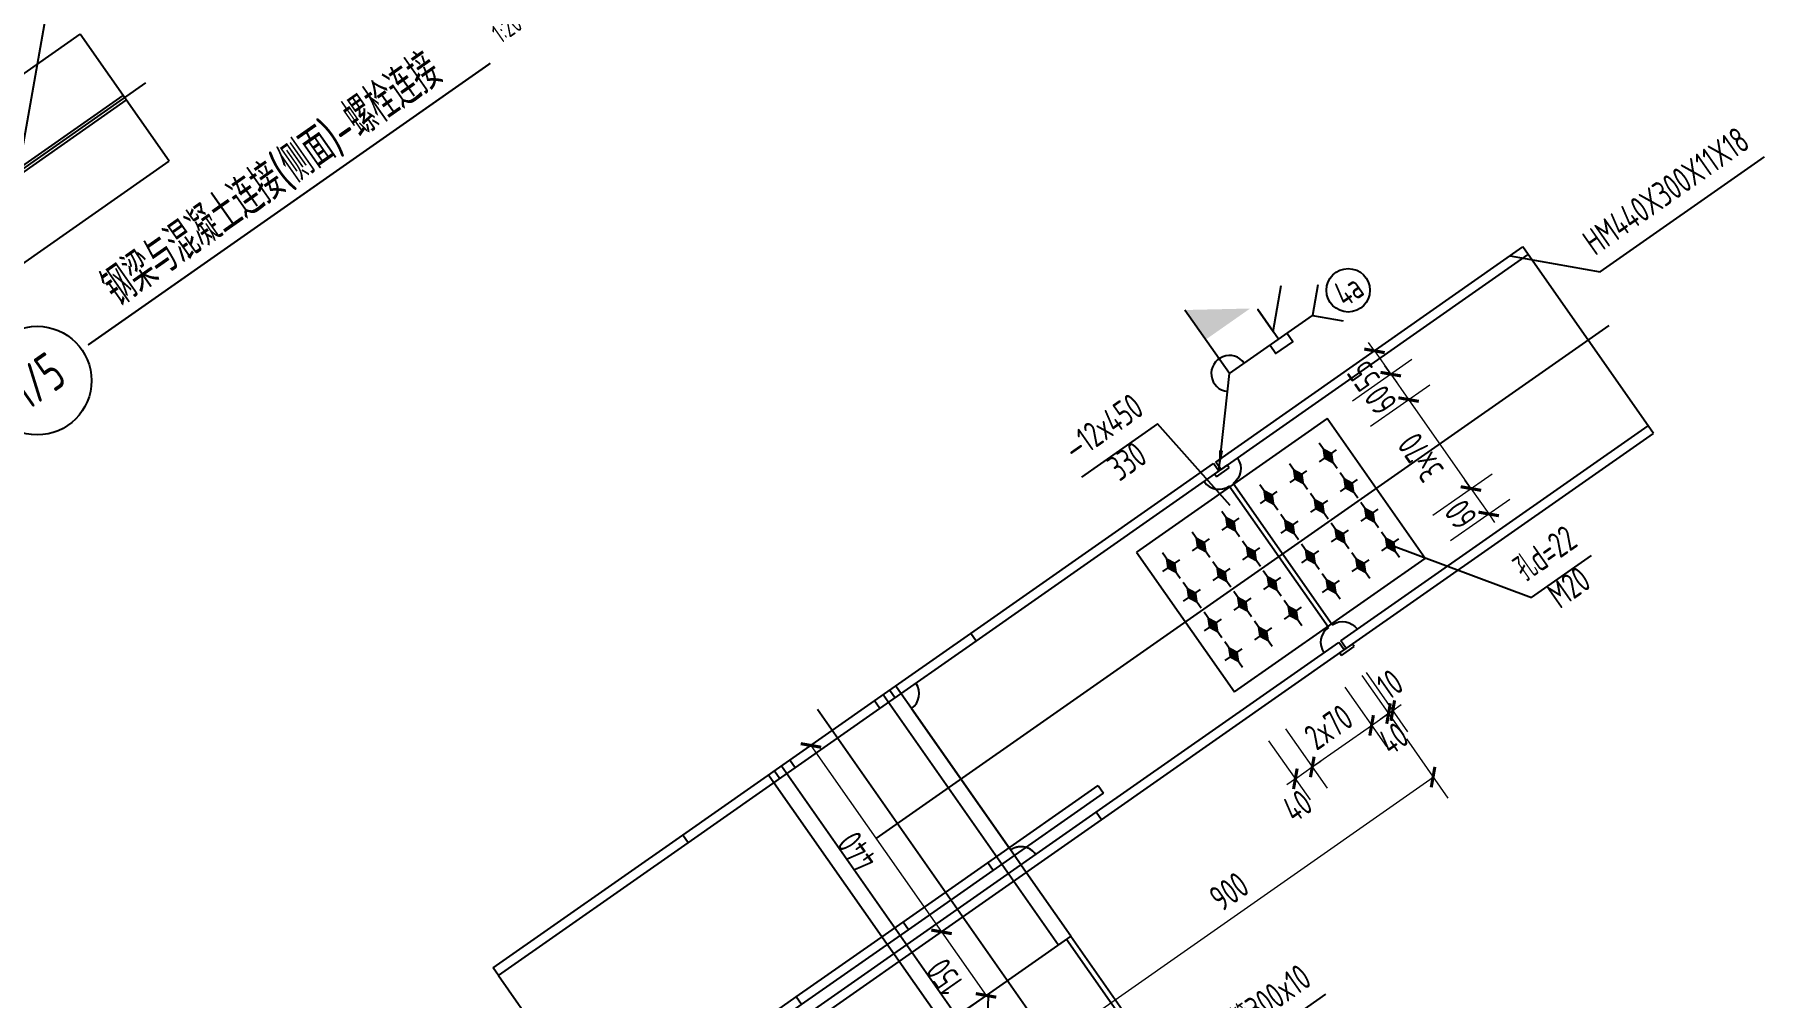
# Model space of a CAD drawing. Header units: millimetres. Extents: x 1089227 to 13101469, y 618865 to 10240562.
# Drawn here: x 2415121 to 2431842, y 4919632 to 4928940 of the extents above; entities that cross this region are included whole.
import ezdxf
from ezdxf.enums import TextEntityAlignment as Align

# ---------------------------------------------------------------- set-up
doc = ezdxf.new("R2010")
doc.units = ezdxf.units.MM
doc.header["$LTSCALE"] = 1000
doc.header["$PDMODE"] = 3
doc.header["$PDSIZE"] = 200
for name, pattern in [('HIDDEN', [0.375, 0.25, -0.125]), ('实线', [0]), ('点划线', [1850, 1200, -300, 50, -300]), ('短虚线', [187.5, 125, -62.5])]:
    doc.linetypes.add(name, pattern=pattern)
doc.layers.get('0').update_dxf_attribs({"linetype": 'CONTINUOUS'})
doc.layers.get('Defpoints').update_dxf_attribs({"linetype": 'CONTINUOUS'})
doc.layers.add('S-BEAM-DASH', color=4, linetype='HIDDEN', lineweight=0)
for name, color, linetype in [('STLayerSet-Bolt', 1, '实线'), ('STNodeDetDraw-Axis', 1, '点划线'), ('STNodeDetDraw-Beam', 141, '实线'), ('STNodeDetDraw-BeamVar', 141, '实线'), ('STNodeDetDraw-Col', 51, '实线'), ('STNodeDetDraw-Dim', 3, '实线'), ('STNodeDetDraw-DimText', 7, '实线'), ('STNodeDetDraw-Domain', 243, '实线'), ('STNodeDetDraw-Pl', 8, '实线'), ('STNodeDetDraw-PlateJoint', 171, '实线'), ('STNodeDetDraw-Stiff', 103, '实线'), ('STNodeDetDraw-Text', 7, '实线'), ('STNodeDetDraw-Weld', 7, '实线')]:
    doc.layers.add(name, color=color, linetype=linetype)
doc.styles.add('StTextStyle', font='yjkeng.shx', dxfattribs={"width": 0.7, "height": 250, "bigfont": 'yjkchn.shx'})
doc.styles.add('StTextStyleDim', font='yjkeng.shx', dxfattribs={"width": 0.7, "bigfont": 'yjkchn.shx'})
doc.dimstyles.new('StDimStyle', dxfattribs={"dimtxt": 250, "dimasz": 1, "dimexe": 2.5, "dimexo": 3, "dimgap": 1, "dimtad": 1, "dimdec": 0, "dimzin": 0, "dimdsep": 46, "dimtxsty": 'StTextStyleDim', "dimblk": 'ARCHTICK', "dimblk1": 'ARCHTICK', "dimblk2": 'ARCHTICK', "dimcen": 0.09, "dimadec": 0, "dimazin": 0, "dimtfac": 1, "dimtdec": 4, "dimtix": 1, "dimtmove": 2, "dimatfit": 3, "dimfxl": 0, "dimtolj": 1, "dimtzin": 0, "dimarcsym": 0})

# ---------------------------------------------------------------- blocks, each defined once
blk = doc.blocks.new('*D2303')
at = {"layer": 'STNodeDetDraw-Domain', "color": 243, "linetype": '短虚线'}
for p, q in [((-750, -90), (-750, 0)), ((-600, -2950), (-600, 0)), ((600, -2950), (600, 0)), ((750, -90), (750, 0)), ((750, -2000), (750, -265)), ((-750, -2000), (-750, -1910)), ((-750, -2200), (-750, -2110)), ((750, -2200), (750, -2110))]:
    blk.add_line(p, q, dxfattribs=at)
at = {"layer": 'STNodeDetDraw-Domain'}
for p, q in [((-750, -1910), (-750, -90)), ((750, -265), (750, -90)), ((-750, -2110), (-750, -2000)), ((750, -2110), (750, -2000)), ((-750, -2950), (-750, -2200)), ((750, -2950), (750, -2200)), ((750, -2950), (-750, -2950))]:
    blk.add_line(p, q, dxfattribs=at)
blk = doc.blocks.new('*D2304')
at = {"layer": 'STNodeDetDraw-Stiff'}
for p, q in [((-4000, 0), (-1761, 0)), ((-4000, -90), (-4000, 0)), ((-1761, -90), (-1761, 0)), ((-1761, 0), (-500, 0)), ((-500, -90), (-500, 0)), ((-500, 0), (500, 0)), ((500, -90), (500, 0)), ((500, 0), (1636, 0)), ((1636, 0), (4500, 0)), ((1636, -90), (1636, 0)), ((4500, -90), (4500, 0)), ((-4000, -90), (-1761, -90)), ((-1761, -90), (-500, -90)), ((-500, -90), (500, -90)), ((500, -90), (1636, -90)), ((1636, -90), (4500, -90))]:
    blk.add_line(p, q, dxfattribs=at)
blk = doc.blocks.new('*D2305')
at = {"layer": 'STNodeDetDraw-Stiff'}
for p, q in [((-4000, -1910), (-1761, -1910)), ((-4000, -2000), (-4000, -1910)), ((-4000, -2000), (-1761, -2000)), ((-1761, -2000), (-1761, -1910)), ((-1761, -1910), (-500, -1910)), ((-1761, -2000), (-500, -2000)), ((-500, -2000), (-500, -1910)), ((-500, -1910), (500, -1910)), ((-500, -2000), (500, -2000)), ((500, -2000), (500, -1910)), ((500, -1910), (1800, -1910)), ((500, -2000), (1800, -2000))]:
    blk.add_line(p, q, dxfattribs=at)
at = {"layer": 'STNodeDetDraw-Stiff', "color": 103, "linetype": '短虚线'}
blk.add_line((1800, -1910), (1800, -2000), dxfattribs=at)
blk = doc.blocks.new('*D2306')
at = {"layer": 'STNodeDetDraw-Stiff', "color": 103, "linetype": '短虚线'}
for p, q in [((-680, 0), (-680, -90)), ((680, 0), (680, -90))]:
    blk.add_line(p, q, dxfattribs=at)
blk = doc.blocks.new('*D2307')
at = {"layer": 'STNodeDetDraw-BeamVar'}
for p, q in [((750, -265), (750, -1910)), ((4500, -275), (4500, -265)), ((4500, -1935), (4500, -1925))]:
    blk.add_line(p, q, dxfattribs=at)
at = {"layer": 'STNodeDetDraw-BeamVar', "color": 141, "linetype": '短虚线'}
blk.add_line((4500, -1935), (4500, -265), dxfattribs=at)
at = {"layer": 'STNodeDetDraw-BeamVar'}
for centre, start, end in [((750, -90), 270, 360), ((4500, -90), 180, 270), ((750, -2110), 0, 38.9448), ((4500, -2110), 90, 180)]:
    blk.add_arc(centre, 175, start, end, dxfattribs=at)
at = {"layer": 'STNodeDetDraw-BeamVar', "color": 141, "linetype": '短虚线'}
blk.add_arc((750, -2110), 175, 0, 90, dxfattribs=at)
blk = doc.blocks.new('*D2308')
at = {"layer": 'STNodeDetDraw-PlateJoint'}
for p, q in [((5650, -275), (3400, -275)), ((3400, -275), (3400, -1925)), ((5650, -1925), (5650, -275)), ((3400, -1925), (5650, -1925))]:
    blk.add_line(p, q, dxfattribs=at)
blk = doc.blocks.new('*D2309')
at = {"layer": 'STNodeDetDraw-Stiff'}
for p, q in [((-1800, -2110), (1636, -2110)), ((-1800, -2110), (-1800, -2200)), ((1636, -2200), (1636, -2110)), ((1636, -2110), (4500, -2110)), ((4500, -2200), (4500, -2110)), ((-1800, -2200), (1636, -2200)), ((1636, -2200), (4500, -2200))]:
    blk.add_line(p, q, dxfattribs=at)
blk = doc.blocks.new('*D2310')
at = {"layer": 'STNodeDetDraw-Pl'}
for p, q in [((4450, -120), (4450, -90)), ((4450, -90), (4600, -90)), ((4450, -120), (4600, -120)), ((4600, -120), (4600, -90))]:
    blk.add_line(p, q, dxfattribs=at)
blk = doc.blocks.new('*D2311')
at = {"layer": 'STNodeDetDraw-Pl'}
for p, q in [((4450, -2230), (4450, -2200)), ((4450, -2200), (4600, -2200)), ((4450, -2230), (4600, -2230)), ((4600, -2230), (4600, -2200))]:
    blk.add_line(p, q, dxfattribs=at)
blk = doc.blocks.new('*D2312')
at = {"layer": 'STNodeDetDraw-Col'}
for p, q in [((-750, -2950), (-750, -5450)), ((750, -2950), (750, -5450)), ((0, -5450), (-750, -5450)), ((750, -5450), (0, -5450))]:
    blk.add_line(p, q, dxfattribs=at)
at = {"layer": 'STNodeDetDraw-Col', "color": 51, "linetype": '短虚线'}
for p, q in [((-700, -2950), (-700, -5450)), ((700, -2950), (700, -5450))]:
    blk.add_line(p, q, dxfattribs=at)
blk = doc.blocks.new('*D2313')
at = {"layer": 'STNodeDetDraw-Beam'}
for p, q in [((4525, -80), (4526, 0)), ((4526, 0), (8150, 0)), ((8150, -90), (8150, 0)), ((4525, -80), (4525, -90)), ((4525, -90), (8150, -90)), ((8150, -2110), (8150, -90)), ((4545, -275), (4545, -265)), ((4545, -1935), (4545, -1925)), ((4525, -2190), (4526, -2110)), ((4526, -2110), (8150, -2110)), ((8150, -2200), (8150, -2110)), ((4525, -2190), (4525, -2200)), ((4525, -2200), (8150, -2200))]:
    blk.add_line(p, q, dxfattribs=at)
at = {"layer": 'STNodeDetDraw-Beam', "color": 141, "linetype": '短虚线'}
blk.add_line((4545, -1935), (4545, -265), dxfattribs=at)
at = {"layer": 'STNodeDetDraw-Beam', "extrusion": (0, 0, -1)}
for centre, start, end in [((-4545, -90), 180, 270), ((-4545, -2110), 90, 180)]:
    blk.add_arc(centre, 175, start, end, dxfattribs=at)
blk = doc.blocks.new('_ArchTick')
at = {"color": 0, "linetype": 'ByBlock', "const_width": 0.3}
blk.add_lwpolyline([(-0.71, -0.71), (0.71, 0.71)], dxfattribs=at)
blk = doc.blocks.new('*D2330')
at = {"layer": 'Defpoints', "color": 0, "transparency": 16777216}
for p in [(-5432, 8510), (-5682, 6310), (-5432, 6310)]:
    blk.add_point(p, dxfattribs=at)
at = {"layer": 'STNodeDetDraw-Dim', "color": 0, "lineweight": -2, "transparency": 16777216}
for p, q in [((-5732, 8510), (-5932, 8510)), ((-5682, 8510), (-5682, 6310)), ((-5732, 6310), (-5932, 6310))]:
    blk.add_line(p, q, dxfattribs=at)
at = {"layer": 'STNodeDetDraw-Dim', "color": 0, "lineweight": -2, "transparency": 16777216, "xscale": 100, "yscale": 100, "zscale": 100}
for p, rotation in [((-5682, 8510), 90), ((-5682, 6310), 270)]:
    blk.add_blockref('_ArchTick', p, dxfattribs=dict(at, rotation=rotation))
at = {"layer": 'STNodeDetDraw-Dim', "color": 7, "transparency": 16777216, "insert": (-5907, 7410), "char_height": 250, "attachment_point": 5, "rotation": 90, "style": 'StTextStyleDim'}
blk.add_mtext('\\A1;440', dxfattribs=at)
blk = doc.blocks.new('*D2331')
at = {"layer": 'Defpoints', "color": 0, "transparency": 16777216}
for p in [(-5432, 6310), (-5682, 5560), (-5432, 5560)]:
    blk.add_point(p, dxfattribs=at)
at = {"layer": 'STNodeDetDraw-Dim', "color": 0, "lineweight": -2, "transparency": 16777216}
for p, q in [((-5732, 6310), (-5932, 6310)), ((-5682, 6310), (-5682, 5560)), ((-5732, 5560), (-5932, 5560))]:
    blk.add_line(p, q, dxfattribs=at)
at = {"layer": 'STNodeDetDraw-Dim', "color": 0, "lineweight": -2, "transparency": 16777216, "xscale": 100, "yscale": 100, "zscale": 100}
for p, rotation in [((-5682, 6310), 90), ((-5682, 5560), 270)]:
    blk.add_blockref('_ArchTick', p, dxfattribs=dict(at, rotation=rotation))
at = {"layer": 'STNodeDetDraw-Dim', "color": 7, "transparency": 16777216, "insert": (-5907, 5935), "char_height": 250, "attachment_point": 5, "rotation": 90, "style": 'StTextStyleDim'}
blk.add_mtext('\\A1;150', dxfattribs=at)
blk = doc.blocks.new('*D2332')
at = {"layer": 'Defpoints', "color": 0, "transparency": 16777216}
for p in [(-2032, 6310), (-1832, 6310), (-1832, 5560)]:
    blk.add_point(p, dxfattribs=at)
at = {"layer": 'STNodeDetDraw-Dim', "color": 0, "lineweight": -2, "transparency": 16777216}
for p, q in [((-2032, 6010), (-2032, 5310)), ((-1832, 6010), (-1832, 5310)), ((-2032, 5560), (-2132, 5560)), ((-2032, 5560), (-1832, 5560)), ((-1832, 5560), (-1732, 5560))]:
    blk.add_line(p, q, dxfattribs=at)
at = {"layer": 'STNodeDetDraw-Dim', "color": 0, "lineweight": -2, "transparency": 16777216, "xscale": 100, "yscale": 100, "zscale": 100}
blk.add_blockref('_ArchTick', (-2032, 5560), dxfattribs=at)
at = {"layer": 'STNodeDetDraw-Dim', "color": 0, "lineweight": -2, "transparency": 16777216, "xscale": 100, "yscale": 100, "zscale": 100, "rotation": 180}
blk.add_blockref('_ArchTick', (-1832, 5560), dxfattribs=at)
at = {"layer": 'STNodeDetDraw-Dim', "color": 7, "transparency": 16777216, "insert": (-2167, 5335), "char_height": 250, "attachment_point": 5, "style": 'StTextStyleDim'}
blk.add_mtext('\\A1;40', dxfattribs=at)
blk = doc.blocks.new('*D2333')
at = {"layer": 'Defpoints', "color": 0, "transparency": 16777216}
for p in [(-1832, 6310), (-1132, 6310), (-1132, 5560)]:
    blk.add_point(p, dxfattribs=at)
at = {"layer": 'STNodeDetDraw-Dim', "color": 0, "lineweight": -2, "transparency": 16777216}
for p, q in [((-1832, 6010), (-1832, 5310)), ((-1132, 6010), (-1132, 5310)), ((-1832, 5560), (-1132, 5560))]:
    blk.add_line(p, q, dxfattribs=at)
at = {"layer": 'STNodeDetDraw-Dim', "color": 0, "lineweight": -2, "transparency": 16777216, "xscale": 100, "yscale": 100, "zscale": 100, "rotation": 180}
blk.add_blockref('_ArchTick', (-1832, 5560), dxfattribs=at)
at = {"layer": 'STNodeDetDraw-Dim', "color": 0, "lineweight": -2, "transparency": 16777216, "xscale": 100, "yscale": 100, "zscale": 100}
blk.add_blockref('_ArchTick', (-1132, 5560), dxfattribs=at)
at = {"layer": 'STNodeDetDraw-Dim', "color": 7, "transparency": 16777216, "insert": (-1482, 5785), "char_height": 250, "attachment_point": 5, "style": 'StTextStyleDim'}
blk.add_mtext('\\A1;2x70', dxfattribs=at)
blk = doc.blocks.new('*D2334')
at = {"layer": 'Defpoints', "color": 0, "transparency": 16777216}
for p in [(-1132, 6310), (-932, 6310), (-932, 5560)]:
    blk.add_point(p, dxfattribs=at)
at = {"layer": 'STNodeDetDraw-Dim', "color": 0, "lineweight": -2, "transparency": 16777216}
for p, q in [((-1132, 6010), (-1132, 5310)), ((-932, 6010), (-932, 5310)), ((-1132, 5560), (-932, 5560))]:
    blk.add_line(p, q, dxfattribs=at)
at = {"layer": 'STNodeDetDraw-Dim', "color": 0, "lineweight": -2, "transparency": 16777216, "xscale": 100, "yscale": 100, "zscale": 100, "rotation": 180}
blk.add_blockref('_ArchTick', (-1132, 5560), dxfattribs=at)
at = {"layer": 'STNodeDetDraw-Dim', "color": 0, "lineweight": -2, "transparency": 16777216, "xscale": 100, "yscale": 100, "zscale": 100}
blk.add_blockref('_ArchTick', (-932, 5560), dxfattribs=at)
at = {"layer": 'STNodeDetDraw-Dim', "color": 7, "transparency": 16777216, "insert": (-1032, 5335), "char_height": 250, "attachment_point": 5, "style": 'StTextStyleDim'}
blk.add_mtext('\\A1;40', dxfattribs=at)
blk = doc.blocks.new('*D2335')
at = {"layer": 'Defpoints', "color": 0, "transparency": 16777216}
for p in [(-932, 6310), (-882, 6310), (-882, 5560)]:
    blk.add_point(p, dxfattribs=at)
at = {"layer": 'STNodeDetDraw-Dim', "color": 0, "lineweight": -2, "transparency": 16777216}
for p, q in [((-932, 6010), (-932, 5310)), ((-882, 6010), (-882, 5310)), ((-932, 5560), (-1032, 5560)), ((-932, 5560), (-882, 5560)), ((-882, 5560), (-782, 5560))]:
    blk.add_line(p, q, dxfattribs=at)
at = {"layer": 'STNodeDetDraw-Dim', "color": 0, "lineweight": -2, "transparency": 16777216, "xscale": 100, "yscale": 100, "zscale": 100}
blk.add_blockref('_ArchTick', (-932, 5560), dxfattribs=at)
at = {"layer": 'STNodeDetDraw-Dim', "color": 0, "lineweight": -2, "transparency": 16777216, "xscale": 100, "yscale": 100, "zscale": 100, "rotation": 180}
blk.add_blockref('_ArchTick', (-882, 5560), dxfattribs=at)
at = {"layer": 'STNodeDetDraw-Dim', "color": 7, "transparency": 16777216, "insert": (-759, 5785), "char_height": 250, "attachment_point": 5, "style": 'StTextStyleDim'}
blk.add_mtext('\\A1;10', dxfattribs=at)
blk = doc.blocks.new('*D2336')
at = {"layer": 'Defpoints', "color": 0, "transparency": 16777216}
for p in [(-5432, 5560), (-932, 5560), (-932, 4810)]:
    blk.add_point(p, dxfattribs=at)
at = {"layer": 'STNodeDetDraw-Dim', "color": 0, "lineweight": -2, "transparency": 16777216}
for p, q in [((-5432, 5260), (-5432, 4560)), ((-932, 5260), (-932, 4560)), ((-5432, 4810), (-932, 4810))]:
    blk.add_line(p, q, dxfattribs=at)
at = {"layer": 'STNodeDetDraw-Dim', "color": 0, "lineweight": -2, "transparency": 16777216, "xscale": 100, "yscale": 100, "zscale": 100, "rotation": 180}
blk.add_blockref('_ArchTick', (-5432, 4810), dxfattribs=at)
at = {"layer": 'STNodeDetDraw-Dim', "color": 0, "lineweight": -2, "transparency": 16777216, "xscale": 100, "yscale": 100, "zscale": 100}
blk.add_blockref('_ArchTick', (-932, 4810), dxfattribs=at)
at = {"layer": 'STNodeDetDraw-Dim', "color": 7, "transparency": 16777216, "insert": (-3182, 5035), "char_height": 250, "attachment_point": 5, "style": 'StTextStyleDim'}
blk.add_mtext('\\A1;900', dxfattribs=at)
blk = doc.blocks.new('*D2337')
at = {"layer": 'Defpoints', "color": 0, "transparency": 16777216}
for p in [(218, 8510), (218, 8235), (968, 8235)]:
    blk.add_point(p, dxfattribs=at)
at = {"layer": 'STNodeDetDraw-Dim', "color": 0, "lineweight": -2, "transparency": 16777216}
for p, q in [((968, 8510), (968, 8610)), ((518, 8510), (1218, 8510)), ((968, 8510), (968, 8235)), ((518, 8235), (1218, 8235)), ((968, 8235), (968, 8135))]:
    blk.add_line(p, q, dxfattribs=at)
at = {"layer": 'STNodeDetDraw-Dim', "color": 0, "lineweight": -2, "transparency": 16777216, "xscale": 100, "yscale": 100, "zscale": 100}
for p, rotation in [((968, 8510), 270), ((968, 8235), 90)]:
    blk.add_blockref('_ArchTick', p, dxfattribs=dict(at, rotation=rotation))
at = {"layer": 'STNodeDetDraw-Dim', "color": 7, "transparency": 16777216, "insert": (743, 8372), "char_height": 250, "attachment_point": 5, "rotation": 90, "style": 'StTextStyleDim'}
blk.add_mtext('\\A1;55', dxfattribs=at)
blk = doc.blocks.new('*D2338')
at = {"layer": 'Defpoints', "color": 0, "transparency": 16777216}
for p in [(218, 8235), (218, 7935), (968, 7935)]:
    blk.add_point(p, dxfattribs=at)
at = {"layer": 'STNodeDetDraw-Dim', "color": 0, "lineweight": -2, "transparency": 16777216}
for p, q in [((518, 8235), (1218, 8235)), ((968, 8235), (968, 8335)), ((968, 8235), (968, 7935)), ((518, 7935), (1218, 7935)), ((968, 7935), (968, 7835))]:
    blk.add_line(p, q, dxfattribs=at)
at = {"layer": 'STNodeDetDraw-Dim', "color": 0, "lineweight": -2, "transparency": 16777216, "xscale": 100, "yscale": 100, "zscale": 100}
for p, rotation in [((968, 8235), 270), ((968, 7935), 90)]:
    blk.add_blockref('_ArchTick', p, dxfattribs=dict(at, rotation=rotation))
at = {"layer": 'STNodeDetDraw-Dim', "color": 7, "transparency": 16777216, "insert": (743, 8085), "char_height": 250, "attachment_point": 5, "rotation": 90, "style": 'StTextStyleDim'}
blk.add_mtext('\\A1;60', dxfattribs=at)
blk = doc.blocks.new('*D2339')
at = {"layer": 'Defpoints', "color": 0, "transparency": 16777216}
for p in [(218, 7935), (218, 6885), (968, 6885)]:
    blk.add_point(p, dxfattribs=at)
at = {"layer": 'STNodeDetDraw-Dim', "color": 0, "lineweight": -2, "transparency": 16777216}
for p, q in [((518, 7935), (1218, 7935)), ((968, 7935), (968, 6885)), ((518, 6885), (1218, 6885))]:
    blk.add_line(p, q, dxfattribs=at)
at = {"layer": 'STNodeDetDraw-Dim', "color": 0, "lineweight": -2, "transparency": 16777216, "xscale": 100, "yscale": 100, "zscale": 100}
for p, rotation in [((968, 7935), 90), ((968, 6885), 270)]:
    blk.add_blockref('_ArchTick', p, dxfattribs=dict(at, rotation=rotation))
at = {"layer": 'STNodeDetDraw-Dim', "color": 7, "transparency": 16777216, "insert": (743, 7410), "char_height": 250, "attachment_point": 5, "rotation": 90, "style": 'StTextStyleDim'}
blk.add_mtext('\\A1;3x70', dxfattribs=at)
blk = doc.blocks.new('*D2340')
at = {"layer": 'Defpoints', "color": 0, "transparency": 16777216}
for p in [(218, 6885), (218, 6585), (968, 6585)]:
    blk.add_point(p, dxfattribs=at)
at = {"layer": 'STNodeDetDraw-Dim', "color": 0, "lineweight": -2, "transparency": 16777216}
for p, q in [((518, 6885), (1218, 6885)), ((968, 6885), (968, 6985)), ((968, 6885), (968, 6585)), ((518, 6585), (1218, 6585)), ((968, 6585), (968, 6485))]:
    blk.add_line(p, q, dxfattribs=at)
at = {"layer": 'STNodeDetDraw-Dim', "color": 0, "lineweight": -2, "transparency": 16777216, "xscale": 100, "yscale": 100, "zscale": 100}
for p, rotation in [((968, 6885), 270), ((968, 6585), 90)]:
    blk.add_blockref('_ArchTick', p, dxfattribs=dict(at, rotation=rotation))
at = {"layer": 'STNodeDetDraw-Dim', "color": 7, "transparency": 16777216, "insert": (743, 6735), "char_height": 250, "attachment_point": 5, "rotation": 90, "style": 'StTextStyleDim'}
blk.add_mtext('\\A1;60', dxfattribs=at)
blk = doc.blocks.new('*D2315')
at = {"layer": 'STNodeDetDraw-Weld'}
for points in [[(240164, 26661), (240164, 27411)], [(240744, 26661), (240744, 27011), (240744, 26751), (241063, 27069)], [(241357, 26873), (241144, 26661), (241357, 26449)], [(239539, 25946), (240164, 26661)], [(240164, 26661), (241144, 26661)], [(240644, 26661), (240644, 26561), (240844, 26561), (240844, 26661)]]:
    blk.add_lwpolyline(points, dxfattribs=at)
blk.add_lwpolyline([(239539, 25946, 0, 40, 0), (239671, 26097, 40, 40, 0)], format="xyseb", dxfattribs=at)
blk.add_circle((241567, 26661), 210, dxfattribs=at)
blk.add_arc((240164, 26661), 175, 0, 228.8425, dxfattribs=at)
blk.add_solid([(240164, 27411), (240164, 27061), (240689, 27061)], dxfattribs=at)
at = {"layer": 'STNodeDetDraw-Weld', "color": 0, "style": 'StTextStyle', "width": 0.7}
blk.add_text('4a', height=250, dxfattribs=at).set_placement((241567, 26661), align=Align.MIDDLE_CENTER)
blk = doc.blocks.new('*D2397')
at = {"layer": 'STNodeDetDraw-Beam'}
for p, q in [((2050, 760), (2050, -740)), ((2050, 760), (5001, 760)), ((5001, -740), (5001, 760)), ((2050, -740), (5001, -740))]:
    blk.add_line(p, q, dxfattribs=at)
at = {"layer": 'STNodeDetDraw-Beam', "color": 141, "linetype": '短虚线'}
for p, q in [((2050, 37), (5001, 37)), ((2050, -18), (5001, -18))]:
    blk.add_line(p, q, dxfattribs=at)
blk = doc.blocks.new('*D2403')
at = {"layer": 'STNodeDetDraw-Weld'}
for points in [[(253765, -93246), (253765, -92896), (253765, -93156), (254083, -92838)], [(254377, -93034), (254165, -93246), (254377, -93458)], [(252560, -94496), (253185, -93246)], [(253185, -93246), (254165, -93246)], [(253765, -93246), (253765, -93596), (253765, -93336), (254083, -93654)]]:
    blk.add_lwpolyline(points, dxfattribs=at)
blk.add_lwpolyline([(252560, -94496, 0, 40, 0), (252649, -94317, 40, 40, 0)], format="xyseb", dxfattribs=at)
blk.add_circle((254587, -93246), 210, dxfattribs=at)
at = {"layer": 'STNodeDetDraw-Weld', "color": 0, "style": 'StTextStyle', "width": 0.7}
blk.add_text('7', height=250, dxfattribs=at).set_placement((254587, -93246), align=Align.MIDDLE_CENTER)
blk = doc.blocks.new('A$C5D531B46')
at = {"layer": 'STNodeDetDraw-Axis'}
blk.add_line((-7968.2, 526.3), (-4517.5, 526.3), dxfattribs=at)
at = {"layer": 'STNodeDetDraw-DimText'}
blk.add_line((-6018, 526.3), (-4618, 1926.3), dxfattribs=at)
at = {"layer": 'STNodeDetDraw-Text', "const_width": 18.8}
blk.add_lwpolyline([(-6428.5, -1228.7), (-1679.6, -1228.7)], dxfattribs=at)
at = {"layer": 'STNodeDetDraw-Text'}
blk.add_circle((-7028.5, -1228.7), 525, dxfattribs=at)
at = {"layer": 'STNodeDetDraw-Beam'}
blk.add_blockref('*D2397', (-9768.2, 516.3), dxfattribs=at)
at = {"layer": 'STNodeDetDraw-Weld'}
blk.add_blockref('*D2403', (-260327.7, 95143.4), dxfattribs=at)
at = {"layer": 'STNodeDetDraw-Text', "style": 'StTextStyle', "width": 0.7}
blk.add_text('钢梁与混凝土连接(侧面)-螺栓连接', height=375, rotation=360, dxfattribs=at).set_placement((-4054.1, -1228.7), align=Align.BOTTOM_CENTER)
blk.add_text('1:20', height=187.5, rotation=360, dxfattribs=at).set_placement((-1492.1, -1191.2), align=Align.BOTTOM_LEFT)
blk.add_text('1/5', height=375, rotation=360, dxfattribs=at).set_placement((-7028.5, -1228.7), align=Align.MIDDLE_CENTER)
blk = doc.blocks.new('A$C58B516E9')
at = {"layer": 'STLayerSet-Bolt'}
for p, q in [((-1831.6, 7785), (-1831.6, 8085)), ((-1481.6, 7785), (-1481.6, 8085)), ((-1131.6, 7785), (-1131.6, 8085)), ((-681.6, 7785), (-681.6, 8085)), ((-331.6, 7785), (-331.6, 8085)), ((18.4, 7785), (18.4, 8085)), ((-1931.6, 7935), (-1731.6, 7935)), ((-1581.6, 7935), (-1381.6, 7935)), ((-1231.6, 7935), (-1031.6, 7935)), ((-781.6, 7935), (-581.6, 7935)), ((-431.6, 7935), (-231.6, 7935)), ((-81.6, 7935), (118.4, 7935)), ((-1831.6, 7435), (-1831.6, 7735)), ((-1481.6, 7435), (-1481.6, 7735)), ((-1131.6, 7435), (-1131.6, 7735)), ((-681.6, 7435), (-681.6, 7735)), ((-331.6, 7435), (-331.6, 7735)), ((18.4, 7435), (18.4, 7735)), ((-1931.6, 7585), (-1731.6, 7585)), ((-1581.6, 7585), (-1381.6, 7585)), ((-1231.6, 7585), (-1031.6, 7585)), ((-781.6, 7585), (-581.6, 7585)), ((-431.6, 7585), (-231.6, 7585)), ((-81.6, 7585), (118.4, 7585)), ((-1831.6, 7085), (-1831.6, 7385)), ((-1481.6, 7085), (-1481.6, 7385)), ((-1131.6, 7085), (-1131.6, 7385)), ((-681.6, 7085), (-681.6, 7385)), ((-331.6, 7085), (-331.6, 7385)), ((18.4, 7085), (18.4, 7385)), ((-1931.6, 7235), (-1731.6, 7235)), ((-1581.6, 7235), (-1381.6, 7235)), ((-1231.6, 7235), (-1031.6, 7235)), ((-781.6, 7235), (-581.6, 7235)), ((-431.6, 7235), (-231.6, 7235)), ((-81.6, 7235), (118.4, 7235)), ((-1831.6, 6735), (-1831.6, 7035)), ((-1481.6, 6735), (-1481.6, 7035)), ((-1131.6, 6735), (-1131.6, 7035)), ((-681.6, 6735), (-681.6, 7035)), ((-331.6, 6735), (-331.6, 7035)), ((18.4, 6735), (18.4, 7035)), ((-1931.6, 6885), (-1731.6, 6885)), ((-1581.6, 6885), (-1381.6, 6885)), ((-1231.6, 6885), (-1031.6, 6885)), ((-781.6, 6885), (-581.6, 6885)), ((-431.6, 6885), (-231.6, 6885)), ((-81.6, 6885), (118.4, 6885))]:
    blk.add_line(p, q, dxfattribs=at)
at = {"layer": 'STNodeDetDraw-Axis'}
for p, q in [((-5431.6, 2810), (-5431.6, 8760)), ((-5681.6, 7410), (2968.4, 7410))]:
    blk.add_line(p, q, dxfattribs=at)
at = {"layer": 'STNodeDetDraw-DimText'}
for p, q in [((-1156.6, 9135), (-2051.8, 9135)), ((-1031.6, 8085), (-1156.6, 9135)), ((2568.4, 8510), (3193.4, 7885)), ((3193.4, 7885), (5131.8, 7885)), ((18.4, 6885), (843.4, 5685)), ((-5656.6, 5560), (-6806.6, 3997.5)), ((843.4, 5685), (1550.1, 5685)), ((-4056.6, 3685), (-2986.4, 3685))]:
    blk.add_line(p, q, dxfattribs=at)
at = {"layer": 'STNodeDetDraw-Stiff'}
blk.add_line((-9431.6, 8420), (-9431.6, 6600), dxfattribs=at)
at = {"layer": 'STNodeDetDraw-Text'}
for points in [[(-1881.6, 7935), (-1831.6, 8035), (-1831.6, 7835), (-1781.6, 7935)], [(-1531.6, 7935), (-1481.6, 8035), (-1481.6, 7835), (-1431.6, 7935)], [(-1181.6, 7935), (-1131.6, 8035), (-1131.6, 7835), (-1081.6, 7935)], [(-731.6, 7935), (-681.6, 8035), (-681.6, 7835), (-631.6, 7935)], [(-381.6, 7935), (-331.6, 8035), (-331.6, 7835), (-281.6, 7935)], [(-31.6, 7935), (18.4, 8035), (18.4, 7835), (68.4, 7935)], [(-1881.6, 7585), (-1831.6, 7685), (-1831.6, 7485), (-1781.6, 7585)], [(-1531.6, 7585), (-1481.6, 7685), (-1481.6, 7485), (-1431.6, 7585)], [(-1181.6, 7585), (-1131.6, 7685), (-1131.6, 7485), (-1081.6, 7585)], [(-731.6, 7585), (-681.6, 7685), (-681.6, 7485), (-631.6, 7585)], [(-381.6, 7585), (-331.6, 7685), (-331.6, 7485), (-281.6, 7585)], [(-31.6, 7585), (18.4, 7685), (18.4, 7485), (68.4, 7585)], [(-1881.6, 7235), (-1831.6, 7335), (-1831.6, 7135), (-1781.6, 7235)], [(-1531.6, 7235), (-1481.6, 7335), (-1481.6, 7135), (-1431.6, 7235)], [(-1181.6, 7235), (-1131.6, 7335), (-1131.6, 7135), (-1081.6, 7235)], [(-731.6, 7235), (-681.6, 7335), (-681.6, 7135), (-631.6, 7235)], [(-381.6, 7235), (-331.6, 7335), (-331.6, 7135), (-281.6, 7235)], [(-31.6, 7235), (18.4, 7335), (18.4, 7135), (68.4, 7235)], [(-1881.6, 6885), (-1831.6, 6985), (-1831.6, 6785), (-1781.6, 6885)], [(-1531.6, 6885), (-1481.6, 6985), (-1481.6, 6785), (-1431.6, 6885)], [(-1181.6, 6885), (-1131.6, 6985), (-1131.6, 6785), (-1081.6, 6885)], [(-731.6, 6885), (-681.6, 6985), (-681.6, 6785), (-631.6, 6885)], [(-381.6, 6885), (-331.6, 6985), (-331.6, 6785), (-281.6, 6885)], [(-31.6, 6885), (18.4, 6985), (18.4, 6785), (68.4, 6885)]]:
    blk.add_solid(points, dxfattribs=at)
at = {"layer": 'STNodeDetDraw-Beam'}
blk.add_blockref('*D2313', (-5431.6, 8510), dxfattribs=at)
at = {"layer": 'STNodeDetDraw-BeamVar'}
blk.add_blockref('*D2307', (-5431.6, 8510), dxfattribs=at)
at = {"layer": 'STNodeDetDraw-Col'}
blk.add_blockref('*D2312', (-5431.6, 8510), dxfattribs=at)
at = {"layer": 'STNodeDetDraw-Domain'}
blk.add_blockref('*D2303', (-5431.6, 8510), dxfattribs=at)
at = {"layer": 'STNodeDetDraw-Pl'}
for name in ['*D2310', '*D2311']:
    blk.add_blockref(name, (-5431.6, 8510), dxfattribs=at)
at = {"layer": 'STNodeDetDraw-PlateJoint'}
blk.add_blockref('*D2308', (-5431.6, 8510), dxfattribs=at)
at = {"layer": 'STNodeDetDraw-Stiff'}
for name in ['*D2304', '*D2306', '*D2305', '*D2309']:
    blk.add_blockref(name, (-5431.6, 8510), dxfattribs=at)
at = {"layer": 'STNodeDetDraw-Weld'}
blk.add_blockref('*D2315', (-240471.1, -17526.1), dxfattribs=at)
at = {"layer": 'STNodeDetDraw-DimText', "style": 'StTextStyle', "width": 0.7}
for s, p in [('—12x450', (-1604.2, 9210)), ('330', (-1604.2, 8810)), ('HM440X300X11X18', (4162.6, 7960)), ('孔d=22', (1196.7, 5760)), ('M20', (1196.7, 5360)), ('圆管300x10', (-3521.5, 3760))]:
    blk.add_text(s, height=250, dxfattribs=at).set_placement(p, align=Align.BOTTOM_CENTER)
at = {"layer": 'STNodeDetDraw-Dim'}
for p1, p2, distance, picture, middle in [((-5431.6, 8510), (-5431.6, 6310), -250, '*D2330', (-5906.6, 7410)), ((218.4, 8510), (218.4, 8235), 750, '*D2337', (743.4, 8372.5)), ((218.4, 8235), (218.4, 7935), 750, '*D2338', (743.4, 8085)), ((218.4, 6885), (218.4, 6585), 750, '*D2340', (743.4, 6735)), ((-5431.6, 6310), (-5431.6, 5560), -250, '*D2331', (-5906.6, 5935)), ((-5431.6, 5560), (-931.6, 5560), -750, '*D2336', (-3181.6, 5035))]:
    dim = blk.add_aligned_dim(p1=p1, p2=p2, distance=distance, dimstyle='StDimStyle', override={"dimscale": 100, "dimtxt": 2.5, "dimtih": 0, "dimlfac": 0.2, "dimtxsty": 'StTextStyleDim', "dimblk": 'ArchTick', "dimblk1": 'ArchTick', "dimblk2": 'ArchTick', "dimclrt": 7, "dimarcsym": 2}, dxfattribs=at)
    dim.commit()
    dim.dimension.update_dxf_attribs({"geometry": picture, "text_midpoint": middle})
for p1, p2, distance, text, picture, middle in [((218.4, 7935), (218.4, 6885), 750, '3x70', '*D2339', (743.4, 7410)), ((-1831.6, 6310), (-1131.6, 6310), -750, '2x70', '*D2333', (-1481.6, 5785))]:
    dim = blk.add_aligned_dim(p1=p1, p2=p2, distance=distance, text=text, dimstyle='StDimStyle', override={"dimscale": 100, "dimtxt": 2.5, "dimtih": 0, "dimlfac": 0.2, "dimtxsty": 'StTextStyleDim', "dimblk": 'ArchTick', "dimblk1": 'ArchTick', "dimblk2": 'ArchTick', "dimclrt": 7, "dimarcsym": 2}, dxfattribs=at)
    dim.commit()
    dim.dimension.update_dxf_attribs({"geometry": picture, "text_midpoint": middle})
for base, p1, p2, picture, middle in [((-1831.6, 5560), (-2031.6, 6310), (-1831.6, 6310), '*D2332', (-2167.3, 5335)), ((-931.6, 5560), (-1131.6, 6310), (-931.6, 6310), '*D2334', (-1031.6, 5335)), ((-881.6, 5560), (-931.6, 6310), (-881.6, 6310), '*D2335', (-759.5, 5785))]:
    dim = blk.add_linear_dim(base=base, p1=p1, p2=p2, angle=0, dimstyle='StDimStyle', override={"dimscale": 100, "dimtxt": 2.5, "dimtih": 0, "dimlfac": 0.2, "dimtxsty": 'StTextStyleDim', "dimblk": 'ArchTick', "dimblk1": 'ArchTick', "dimblk2": 'ArchTick', "dimclrt": 7, "dimarcsym": 2}, dxfattribs=at)
    dim.commit()
    dim.dimension.update_dxf_attribs({"geometry": picture, "text_midpoint": middle, "dimtype": 129})

msp = doc.modelspace()

# ---------------------------------------------------------------- block references
at = {"layer": 'S-BEAM-DASH', "rotation": 35.00532206532376}
for name, p in [('A$C5D531B46', (2420198.306, 4930633.21)), ('A$C58B516E9', (2432162.016, 4918356.992))]:
    msp.add_blockref(name, p, dxfattribs=at)

doc.saveas('drawing.dxf')
